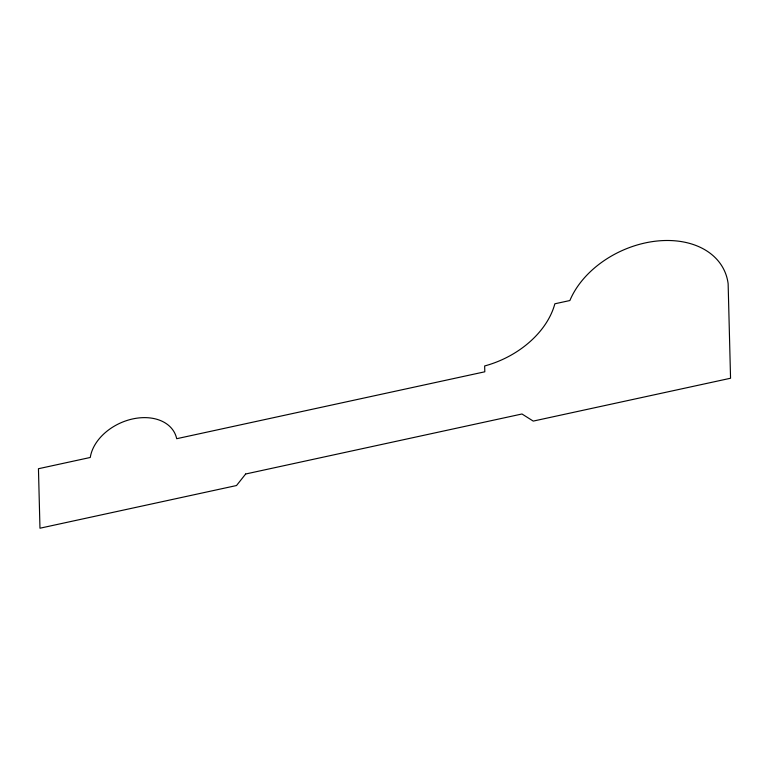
<?xml version="1.0" encoding="UTF-8"?>
<svg xmlns="http://www.w3.org/2000/svg" width="769" height="769" viewBox="0 0 769 769"><rect width="100%" height="100%" fill="white"/><g stroke="black" fill="none" stroke-linecap="round" stroke-linejoin="round"><path stroke-width="1.15" d="M245.657 474.002L236.506 485.537L39.969 528.216L38.45 468.725L90.281 457.468A45.602 32.586 -24.5 0 1 132.749 418.922A45.602 32.586 -24.5 0 1 176.697 438.705L484.806 371.792L484.653 365.957A82.331 58.819 -24.5 0 0 554.853 303.793L569.877 300.535A85.34 60.972 -24.5 0 1 656.793 241.053A85.34 60.972 -24.5 0 1 728.137 283.761L730.55 378.242L533.244 421.095L521.978 413.991L245.657 474.002"/></g></svg>
